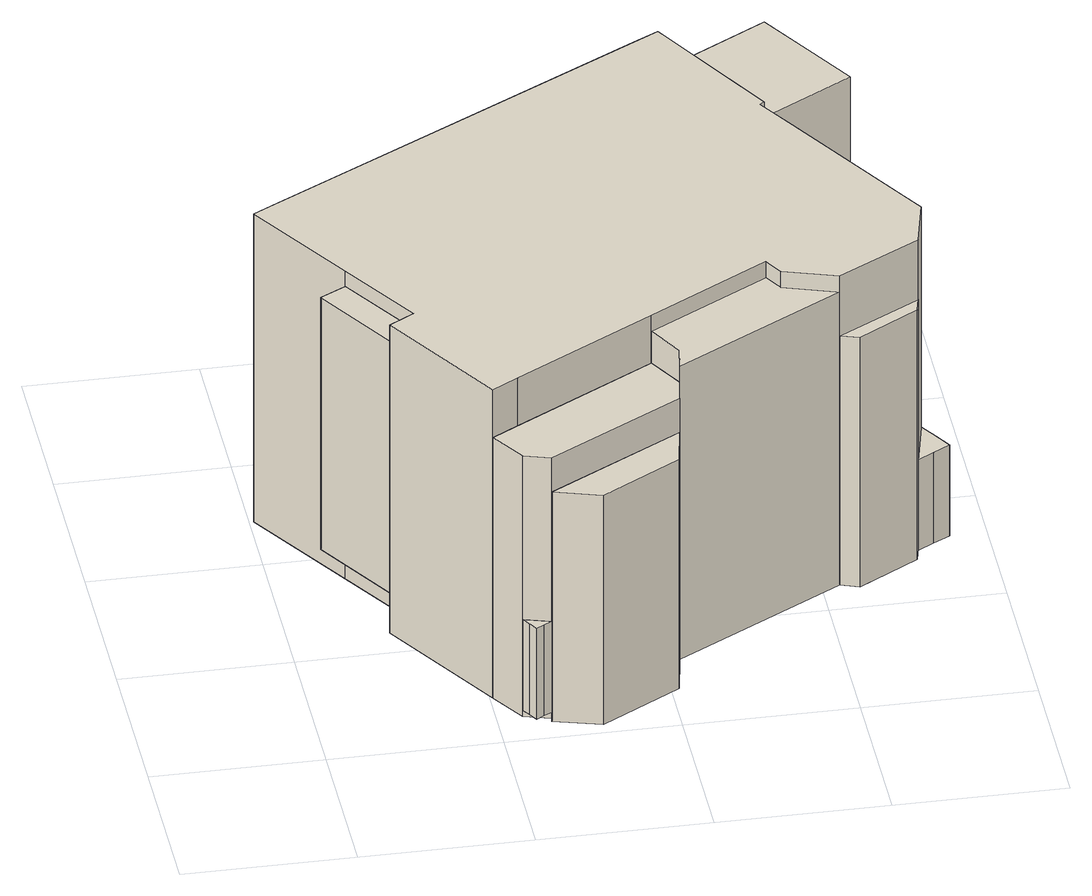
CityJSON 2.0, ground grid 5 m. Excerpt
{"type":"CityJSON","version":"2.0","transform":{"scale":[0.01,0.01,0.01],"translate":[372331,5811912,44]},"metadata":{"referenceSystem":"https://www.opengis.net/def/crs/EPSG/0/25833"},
"CityObjects":{
"building1":{"type":"Building","attributes":{"Gemeindeschluessel":"11000005","BezugspunktDach":"2200","function":"51009_1610","measuredHeight":8.33,"storeysAboveGround":0},"address":[{"country":"Germany","locality":"Berlin"}],"geometry":[{"type":"Solid","lod":"1","boundaries":[[[[0,1,2,3]],[[4,5,6,7]],[[4,7,3,2]],[[5,4,2,1]],[[6,5,1,0]],[[7,6,0,3]]]]}]},
"building2":{"type":"Building","attributes":{"Gemeindeschluessel":"11000005","BezugspunktDach":"2200","function":"51009_1610","measuredHeight":3,"storeysAboveGround":0},"address":[{"country":"Germany","locality":"Berlin"}],"geometry":[{"type":"Solid","lod":"1","boundaries":[[[[8,9,10,11,12]],[[13,14,15,16,17]],[[13,17,12,11]],[[14,13,11,10]],[[15,14,10,9]],[[16,15,9,8]],[[17,16,8,12]]]]}]},
"building3":{"type":"Building","attributes":{"Gemeindeschluessel":"11000005","BezugspunktDach":"2200","function":"51009_1610","measuredHeight":7.58,"storeysAboveGround":0},"address":[{"country":"Germany","locality":"Berlin"}],"geometry":[{"type":"Solid","lod":"1","boundaries":[[[[18,19,20,21]],[[22,23,24,25]],[[22,25,21,20]],[[23,22,20,19]],[[24,23,19,18]],[[25,24,18,21]]]]}]},
"building4":{"type":"Building","attributes":{"Gemeindeschluessel":"11000005","function":"31001_1010"},"address":[{"country":"Germany","locality":"Berlin","thoroughfareNumber":"145","thoroughfareName":"Sakrower Landstraße"}],"children":["building4-1","building4-2","building4-3"]},
"building4-1":{"type":"BuildingPart","attributes":{"BezugspunktDach":"2200","measuredHeight":11.24,"storeysAboveGround":1},"parents":["building4"],"geometry":[{"type":"MultiSurface","lod":"1","boundaries":[[[26,27,28,29,30,31,32,33,34,35,36,37,38,39,40,41,42,43,44]],[[45,46,47,48,49,50,51,52,53,54,55,56,57,58,59,60,61,62,63]],[[45,63,44,43]],[[46,45,43,42]],[[47,46,42,41]],[[64,65,66,67,47,41,40]],[[49,48,40,39]],[[50,49,39,38]],[[51,50,38,37]],[[52,51,37,36]],[[53,52,36,35]],[[54,53,35,34]],[[55,54,34,33]],[[56,55,33,32]],[[57,56,32,31]],[[68,69,31,30]],[[70,68,58,30,29]],[[60,59,29,28]],[[61,60,28,27]],[[62,61,27,26]],[[63,62,26,44]],[[48,67,66,65,64]],[[58,57,69,68]],[[71,59,72,58,68,70]]]}]},
"building4-2":{"type":"BuildingPart","attributes":{"BezugspunktDach":"2200","measuredHeight":8.61,"storeysAboveGround":1},"parents":["building4"],"geometry":[{"type":"MultiSurface","lod":"1","boundaries":[[[73,74,75,76,69,70]],[[57,77,78,79,80,59]],[[77,57,69,76]],[[78,77,76,75]],[[79,78,75,74]],[[80,79,74,73]],[[59,80,73,70]],[[57,58,68,69]],[[70,68,58,59]]]}]},
"building4-3":{"type":"BuildingPart","attributes":{"BezugspunktDach":"2200","measuredHeight":9.68,"storeysAboveGround":1},"parents":["building4"],"geometry":[{"type":"Solid","lod":"1","boundaries":[[[[64,81,82,65]],[[83,84,48,66]],[[83,66,65,82]],[[84,83,82,81]],[[48,84,81,64]],[[66,48,64,65]]]]}]},
"building5":{"type":"Building","attributes":{"Gemeindeschluessel":"11000005","BezugspunktDach":"2200","function":"51009_1610","measuredHeight":9.68,"storeysAboveGround":0},"address":[{"country":"Germany","locality":"Berlin"}],"geometry":[{"type":"Solid","lod":"1","boundaries":[[[[85,86,87,88,89,90]],[[91,92,93,94,95,96]],[[91,96,90,89]],[[92,91,89,88]],[[93,92,88,87]],[[94,93,87,86]],[[95,94,86,85]],[[96,95,85,90]]]]}]},
"building6":{"type":"Building","attributes":{"Gemeindeschluessel":"11000005","BezugspunktDach":"2200","function":"51009_1610","measuredHeight":8.24,"storeysAboveGround":0},"address":[{"country":"Germany","locality":"Berlin"}],"geometry":[{"type":"Solid","lod":"1","boundaries":[[[[97,98,99,100]],[[101,102,103,104]],[[101,104,100,99]],[[102,101,99,98]],[[103,102,98,97]],[[104,103,97,100]]]]}]},
"building7":{"type":"Building","attributes":{"Gemeindeschluessel":"11000005","BezugspunktDach":"2200","function":"51009_1610","measuredHeight":3,"storeysAboveGround":0},"address":[{"country":"Germany","locality":"Berlin"}],"geometry":[{"type":"Solid","lod":"1","boundaries":[[[[105,106,107,108,109]],[[110,111,112,113,114]],[[110,114,109,108]],[[111,110,108,107]],[[112,111,107,106]],[[113,112,106,105]],[[114,113,105,109]]]]}]}
},
"vertices":[
[282,585,1054],[358,631,1054],[209,876,1054],[133,834,1054],[209,876,221],[358,631,221],[282,585,221],[133,834,221],
[585,80,409],[600,54,409],[624,68,409],[648,81,409],[570,105,409],[648,81,109],[624,68,109],[600,54,109],[585,80,109],[570,105,109],
[786,40,837],[1024,182,837],[1048,316,837],[648,81,837],[1048,316,79],[1024,182,79],[786,40,79],[648,81,79],
[209,876,1106],[358,631,1106],[282,585,1106],[505,212,1106],[584,259,1106],[1002,506,1106],[1362,718,1106],[1394,662,1106],[1550,610,1106],[1796,753,1106],[1833,914,1106],[1795,978,1106],[1553,1387,1106],[1484,1503,1106],[1498,1511,1106],[1271,1914,1106],[1196,1872,1106],[84,1245,1106],[10,1203,1106],[84,1245,88],[1196,1872,88],[1271,1914,88],[1498,1511,88],[1484,1503,88],[1553,1387,88],[1795,978,88],[1833,914,88],[1796,753,88],[1550,610,88],[1394,662,88],[1362,718,88],[1002,506,88],[584,259,88],[505,212,88],[282,585,88],[358,631,88],[209,876,88],[10,1203,88],[1498,1511,1056],[1319,1829,1056],[1319,1829,88],[1457,1583,88],[584,259,949],[1002,506,949],[505,212,949],[505,212,196],[508,214,88],
[570,105,949],[648,81,949],[1048,316,949],[1062,397,949],[1062,397,88],[1048,316,88],[648,81,88],[570,105,88],
[1768,1671,1056],[1582,1985,1056],[1582,1985,88],[1768,1671,88],
[1062,397,1054],[1048,316,1054],[1550,610,1054],[1394,662,1054],[1362,718,1054],[1002,506,1054],[1362,718,86],[1394,662,86],[1550,610,86],[1048,316,86],[1062,397,86],[1002,506,86],
[1604,592,909],[1784,700,909],[1796,753,909],[1550,610,909],[1796,753,85],[1784,700,85],[1604,592,85],[1550,610,85],
[1845,782,379],[1894,811,379],[1864,863,379],[1833,914,379],[1796,753,379],[1833,914,79],[1864,863,79],[1894,811,79],[1845,782,79],[1796,753,79]
]}
